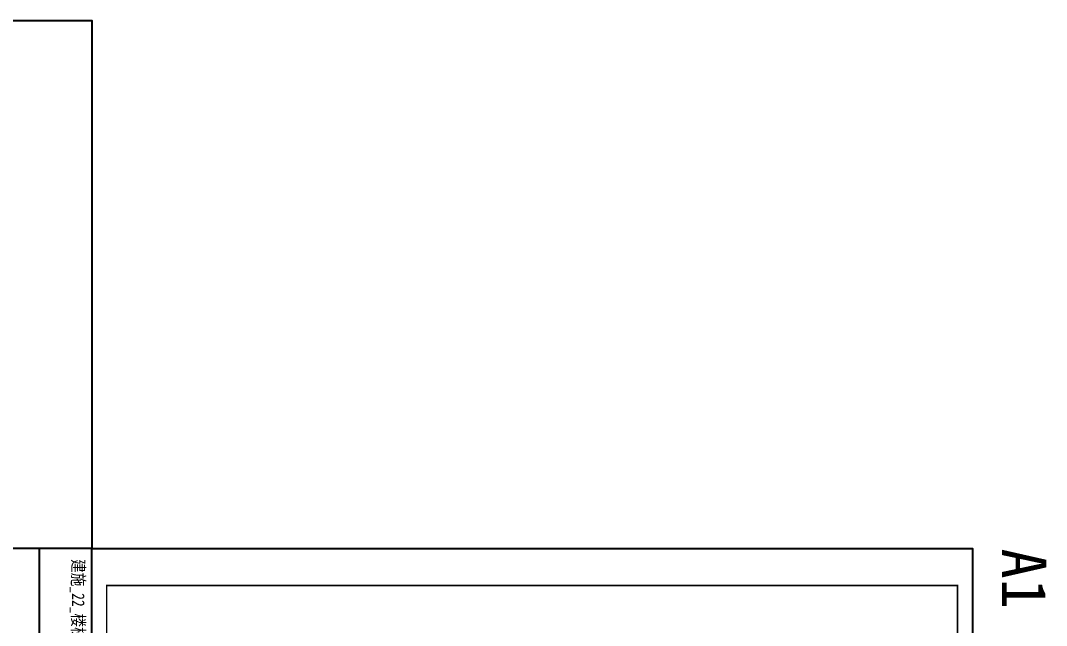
# Model space of a CAD drawing. Extents: x -518115 to 790560, y -210384 to 1628073.
# Drawn here: x 537724 to 572330, y -72825 to -52418 of the extents above; entities that cross this region are included whole.
import ezdxf

# ---------------------------------------------------------------- set-up
doc = ezdxf.new("R2010")
doc.units = 0
doc.header["$LTSCALE"] = 1000
doc.header["$MEASUREMENT"] = 0
for name, color, linetype in [('text', 7, 'Continuous'), ('图框', 140, 'Continuous'), ('导图字', 7, 'Continuous')]:
    doc.layers.add(name, color=color, linetype=linetype)
doc.layers.add('yichutu', color=7, linetype='Continuous', true_color=0xffffff, plot=False)
doc.styles.add('_TCH_LABEL', font='')
doc.styles.add('黑体', font='')
doc.styles.get('_TCH_LABEL').set_extended_font_data('SimHei')
doc.styles.get('黑体').set_extended_font_data('SimHei')

# ---------------------------------------------------------------- blocks, each defined once
blk = doc.blocks.new('A$C549D2611')
at = {"layer": '图框'}
blk.add_lwpolyline([(0, 0), (42050, 0), (42050, -29700), (0, -29700)], close=True, dxfattribs=at)
blk.add_lwpolyline([(0, 0), (42050, 0), (42050, -29700), (0, -29700)], close=True, dxfattribs=at)
at = {"layer": '图框', "const_width": 50}
blk.add_lwpolyline([(41550, -29200), (41550, -500), (1250, -500), (1250, -29200)], close=True, dxfattribs=at)
blk = doc.blocks.new('yct-841-594-84100-59399.9999999999-100-1000.0')
at = {"color": 7, "true_color": 0xffffff}
blk.add_lwpolyline([(0, -3549), (80358, -3549), (80358, 0), (0, 0)], close=True, dxfattribs=at)
at = {"layer": 'yichutu', "color": 7, "true_color": 0xffffff}
blk.add_lwpolyline([(0, 0), (0, 59400), (84100, 59400), (84100, 0)], close=True, dxfattribs=at)
at = {"layer": 'yichutu', "color": 7, "true_color": 0xffffff, "style": '_TCH_LABEL'}
blk.add_text('A1 1:100', height=3000, dxfattribs=at).set_placement((0, 61400))

msp = doc.modelspace()

# ---------------------------------------------------------------- linework, layer by layer
at = {"layer": 'text', "color": 2}
msp.add_lwpolyline([(540130.5, -70226.6), (509130.5, -70226.6), (509130.5, -52418.3), (540130.5, -52418.3)], close=True, dxfattribs=at)

# ---------------------------------------------------------------- block references
at = {"rotation": 270}
msp.add_blockref('A$C549D2611', (569830.5, -70226.6), dxfattribs=at)
at = {"layer": 'yichutu', "xscale": 0.5, "yscale": 0.5, "zscale": 0.5, "rotation": 270}
msp.add_blockref('yct-841-594-84100-59399.9999999999-100-1000.0', (540130.5, -70226.6), dxfattribs=at)

# ---------------------------------------------------------------- texts
at = {"layer": '导图字', "color": 1, "style": '黑体', "width": 0.8}
msp.add_text('建施_22_楼梯详图（三）_A1', height=420.591, rotation=270, dxfattribs=at).set_placement((539464.6, -70587.4))

doc.saveas('drawing.dxf')
